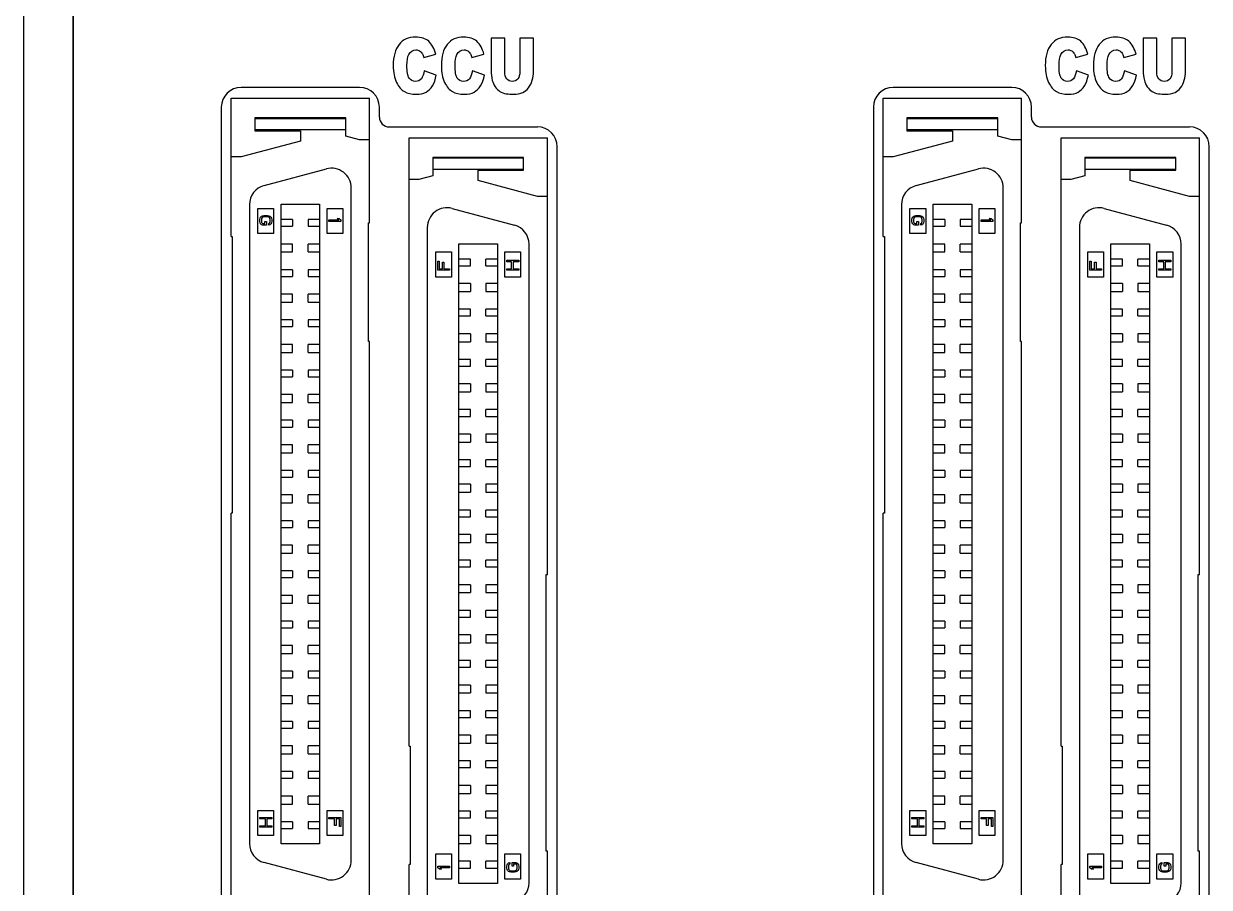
# Model space of a CAD drawing. Header units: inches. Extents: x 2 to 338, y 4 to 134.
# Drawn here: x 1.6 to 61.6, y 27.2 to 71 of the extents above; entities that cross this region are included whole.
import ezdxf

# ---------------------------------------------------------------- set-up
doc = ezdxf.new("R2010")
doc.units = ezdxf.units.IN
doc.header["$LTSCALE"] = 1.21
doc.header["$MEASUREMENT"] = 0
for name, color, linetype in [('BSEJ72A_4_00DXF_CONTINUOUS_LINE', 7, 'CONTINUOUS'), ('BSMJ712_4_00DXF_CONTINUOUS_LINE', 7, 'CONTINUOUS'), ('TE_1734101_5DXF_CONTINUOUS_LINE', 7, 'CONTINUOUS')]:
    doc.layers.add(name, color=color, linetype=linetype)

msp = doc.modelspace()

# ---------------------------------------------------------------- linework, layer by layer
at = {"layer": 'BSEJ72A_4_00DXF_CONTINUOUS_LINE', "color": 4, "linetype": 'Continuous'}
for p, q in [((25.206, 70.233), (25.206, 68.563)), ((25.897, 70.233), (25.206, 70.233)), ((25.897, 68.523), (25.897, 70.233)), ((26.662, 70.233), (26.662, 68.523)), ((27.353, 70.233), (26.662, 70.233)), ((27.353, 68.563), (27.353, 70.233)), ((58.206, 70.233), (58.206, 68.563)), ((58.897, 70.233), (58.206, 70.233)), ((58.897, 68.523), (58.897, 70.233)), ((59.662, 70.233), (59.662, 68.523)), ((60.353, 70.233), (59.662, 70.233)), ((60.353, 68.563), (60.353, 70.233)), ((21.802, 69.239), (22.413, 69.409)), ((24.236, 69.239), (24.847, 69.409)), ((54.802, 69.239), (55.413, 69.409)), ((57.236, 69.239), (57.847, 69.409)), ((22.434, 68.349), (21.828, 68.579)), ((24.868, 68.349), (24.262, 68.579)), ((55.434, 68.349), (54.828, 68.579)), ((57.868, 68.349), (57.262, 68.579))]:
    msp.add_line(p, q, dxfattribs=at)
at = {"layer": 'BSEJ72A_4_00DXF_CONTINUOUS_LINE', "color": 7, "linetype": 'Continuous'}
for p, q in [((18.554, 67.733), (12.554, 67.733)), ((51.554, 67.733), (45.554, 67.733)), ((11.554, 66.733), (11.554, 24.633)), ((19.554, 66.233), (19.554, 66.733)), ((44.554, 66.733), (44.554, 24.633)), ((52.554, 66.233), (52.554, 66.733)), ((20.054, 65.733), (27.554, 65.733)), ((53.054, 65.733), (60.554, 65.733)), ((28.554, 22.633), (28.554, 64.733)), ((61.554, 22.633), (61.554, 64.733))]:
    msp.add_line(p, q, dxfattribs=at)
for centre, radius, start, end in [((12.554, 66.733), 1, 90, 180), ((18.554, 66.733), 1, 0, 90), ((45.554, 66.733), 1, 90, 180), ((51.554, 66.733), 1, 0, 90), ((20.054, 66.233), 0.5, 180, 270), ((53.054, 66.233), 0.5, 180, 270), ((27.554, 64.733), 1, 0, 90), ((60.554, 64.733), 1, 0, 90)]:
    msp.add_arc(centre, radius, start, end, dxfattribs=at)
at = {"layer": 'BSEJ72A_4_00DXF_CONTINUOUS_LINE', "color": 4, "linetype": 'Continuous'}
for points in [[(21.388, 70.28), (21.027, 70.28), (20.748, 70.154), (20.55, 69.906)], [(22.052, 70.066), (21.89, 70.208), (21.669, 70.28), (21.388, 70.28)], [(23.822, 70.28), (23.461, 70.28), (23.182, 70.154), (22.984, 69.906)], [(24.486, 70.066), (24.324, 70.208), (24.103, 70.28), (23.822, 70.28)], [(54.388, 70.28), (54.027, 70.28), (53.748, 70.154), (53.55, 69.906)], [(55.052, 70.066), (54.89, 70.208), (54.669, 70.28), (54.388, 70.28)], [(56.822, 70.28), (56.461, 70.28), (56.182, 70.154), (55.984, 69.906)], [(57.486, 70.066), (57.324, 70.208), (57.103, 70.28), (56.822, 70.28)], [(20.55, 69.906), (20.353, 69.658), (20.255, 69.302), (20.255, 68.838)], [(21.043, 69.397), (21.126, 69.553), (21.247, 69.633), (21.405, 69.633)], [(21.405, 69.633), (21.473, 69.633), (21.536, 69.614), (21.592, 69.578)], [(22.413, 69.409), (22.334, 69.703), (22.214, 69.923), (22.052, 70.066)], [(22.984, 69.906), (22.787, 69.658), (22.69, 69.302), (22.69, 68.838)], [(23.477, 69.397), (23.56, 69.553), (23.681, 69.633), (23.839, 69.633)], [(23.839, 69.633), (23.907, 69.633), (23.97, 69.614), (24.026, 69.578)], [(24.847, 69.409), (24.768, 69.703), (24.648, 69.923), (24.486, 70.066)], [(53.55, 69.906), (53.353, 69.658), (53.255, 69.302), (53.255, 68.838)], [(54.043, 69.397), (54.126, 69.553), (54.247, 69.633), (54.405, 69.633)], [(54.405, 69.633), (54.473, 69.633), (54.536, 69.614), (54.592, 69.578)], [(55.413, 69.409), (55.334, 69.703), (55.214, 69.923), (55.052, 70.066)], [(55.984, 69.906), (55.787, 69.658), (55.69, 69.302), (55.69, 68.838)], [(56.477, 69.397), (56.56, 69.553), (56.681, 69.633), (56.839, 69.633)], [(56.839, 69.633), (56.907, 69.633), (56.97, 69.614), (57.026, 69.578)], [(57.847, 69.409), (57.768, 69.703), (57.648, 69.923), (57.486, 70.066)], [(20.949, 68.844), (20.949, 69.094), (20.98, 69.278), (21.043, 69.397)], [(21.592, 69.578), (21.647, 69.543), (21.695, 69.491), (21.734, 69.426)], [(21.734, 69.426), (21.757, 69.386), (21.78, 69.323), (21.802, 69.239)], [(23.383, 68.844), (23.383, 69.094), (23.414, 69.278), (23.477, 69.397)], [(24.026, 69.578), (24.082, 69.543), (24.129, 69.491), (24.168, 69.426)], [(24.168, 69.426), (24.192, 69.386), (24.214, 69.323), (24.236, 69.239)], [(53.949, 68.844), (53.949, 69.094), (53.98, 69.278), (54.043, 69.397)], [(54.592, 69.578), (54.647, 69.543), (54.695, 69.491), (54.734, 69.426)], [(54.734, 69.426), (54.757, 69.386), (54.78, 69.323), (54.802, 69.239)], [(56.383, 68.844), (56.383, 69.094), (56.414, 69.278), (56.477, 69.397)], [(57.026, 69.578), (57.082, 69.543), (57.129, 69.491), (57.168, 69.426)], [(57.168, 69.426), (57.192, 69.386), (57.214, 69.323), (57.236, 69.239)], [(20.255, 68.838), (20.255, 68.491), (20.311, 68.206), (20.423, 67.982)], [(21.062, 68.206), (20.986, 68.321), (20.949, 68.535), (20.949, 68.844)], [(21.828, 68.579), (21.797, 68.401), (21.747, 68.265), (21.68, 68.173)], [(22.69, 68.838), (22.69, 68.491), (22.745, 68.206), (22.857, 67.982)], [(23.496, 68.206), (23.42, 68.321), (23.383, 68.535), (23.383, 68.844)], [(24.262, 68.579), (24.231, 68.401), (24.181, 68.265), (24.114, 68.173)], [(25.206, 68.563), (25.206, 68.426), (25.228, 68.269), (25.27, 68.089)], [(25.998, 68.166), (25.93, 68.252), (25.897, 68.37), (25.897, 68.523)], [(26.662, 68.523), (26.662, 68.368), (26.627, 68.248), (26.56, 68.164)], [(27.29, 68.095), (27.332, 68.242), (27.353, 68.397), (27.353, 68.563)], [(53.255, 68.838), (53.255, 68.491), (53.311, 68.206), (53.423, 67.982)], [(54.062, 68.206), (53.986, 68.321), (53.949, 68.535), (53.949, 68.844)], [(54.828, 68.579), (54.797, 68.401), (54.747, 68.265), (54.68, 68.173)], [(55.69, 68.838), (55.69, 68.491), (55.745, 68.206), (55.857, 67.982)], [(56.496, 68.206), (56.42, 68.321), (56.383, 68.535), (56.383, 68.844)], [(57.262, 68.579), (57.231, 68.401), (57.181, 68.265), (57.114, 68.173)], [(58.206, 68.563), (58.206, 68.426), (58.228, 68.269), (58.27, 68.089)], [(58.998, 68.166), (58.93, 68.252), (58.897, 68.37), (58.897, 68.523)], [(59.662, 68.523), (59.662, 68.368), (59.627, 68.248), (59.56, 68.164)], [(60.29, 68.095), (60.332, 68.242), (60.353, 68.397), (60.353, 68.563)], [(20.423, 67.982), (20.535, 67.761), (20.668, 67.604), (20.823, 67.517)], [(21.38, 68.034), (21.243, 68.034), (21.137, 68.091), (21.062, 68.206)], [(21.68, 68.173), (21.612, 68.08), (21.511, 68.034), (21.38, 68.034)], [(21.915, 67.494), (22.045, 67.566), (22.153, 67.673), (22.242, 67.817)], [(22.242, 67.817), (22.329, 67.958), (22.393, 68.135), (22.434, 68.349)], [(22.857, 67.982), (22.969, 67.761), (23.102, 67.604), (23.257, 67.517)], [(23.814, 68.034), (23.677, 68.034), (23.571, 68.091), (23.496, 68.206)], [(24.114, 68.173), (24.046, 68.08), (23.946, 68.034), (23.814, 68.034)], [(24.349, 67.494), (24.479, 67.566), (24.587, 67.673), (24.676, 67.817)], [(24.676, 67.817), (24.763, 67.958), (24.827, 68.135), (24.868, 68.349)], [(25.27, 68.089), (25.296, 67.979), (25.345, 67.872), (25.417, 67.767)], [(26.28, 68.038), (26.16, 68.038), (26.065, 68.08), (25.998, 68.166)], [(26.56, 68.164), (26.493, 68.08), (26.399, 68.038), (26.28, 68.038)], [(27.096, 67.709), (27.185, 67.82), (27.249, 67.948), (27.29, 68.095)], [(53.423, 67.982), (53.535, 67.761), (53.668, 67.604), (53.823, 67.517)], [(54.38, 68.034), (54.243, 68.034), (54.137, 68.091), (54.062, 68.206)], [(54.68, 68.173), (54.612, 68.08), (54.511, 68.034), (54.38, 68.034)], [(54.915, 67.494), (55.045, 67.566), (55.153, 67.673), (55.242, 67.817)], [(55.242, 67.817), (55.329, 67.958), (55.393, 68.135), (55.434, 68.349)], [(55.857, 67.982), (55.969, 67.761), (56.102, 67.604), (56.257, 67.517)], [(56.814, 68.034), (56.677, 68.034), (56.571, 68.091), (56.496, 68.206)], [(57.114, 68.173), (57.046, 68.08), (56.946, 68.034), (56.814, 68.034)], [(57.349, 67.494), (57.479, 67.566), (57.587, 67.673), (57.676, 67.817)], [(57.676, 67.817), (57.763, 67.958), (57.827, 68.135), (57.868, 68.349)], [(58.27, 68.089), (58.296, 67.979), (58.345, 67.872), (58.417, 67.767)], [(59.28, 68.038), (59.16, 68.038), (59.065, 68.08), (58.998, 68.166)], [(59.56, 68.164), (59.493, 68.08), (59.399, 68.038), (59.28, 68.038)], [(60.096, 67.709), (60.185, 67.82), (60.249, 67.948), (60.29, 68.095)], [(20.823, 67.517), (20.977, 67.431), (21.175, 67.385), (21.42, 67.385)], [(21.42, 67.385), (21.62, 67.385), (21.785, 67.421), (21.915, 67.494)], [(23.257, 67.517), (23.411, 67.431), (23.609, 67.385), (23.854, 67.385)], [(23.854, 67.385), (24.054, 67.385), (24.219, 67.421), (24.349, 67.494)], [(25.417, 67.767), (25.489, 67.664), (25.568, 67.583), (25.655, 67.526)], [(25.655, 67.526), (25.741, 67.469), (25.849, 67.433), (25.978, 67.413)], [(25.978, 67.413), (26.106, 67.394), (26.225, 67.385), (26.335, 67.385)], [(26.335, 67.385), (26.523, 67.385), (26.685, 67.417), (26.819, 67.478)], [(26.819, 67.478), (26.916, 67.522), (27.008, 67.599), (27.096, 67.709)], [(53.823, 67.517), (53.977, 67.431), (54.175, 67.385), (54.42, 67.385)], [(54.42, 67.385), (54.62, 67.385), (54.785, 67.421), (54.915, 67.494)], [(56.257, 67.517), (56.411, 67.431), (56.609, 67.385), (56.854, 67.385)], [(56.854, 67.385), (57.054, 67.385), (57.219, 67.421), (57.349, 67.494)], [(58.417, 67.767), (58.489, 67.664), (58.568, 67.583), (58.655, 67.526)], [(58.655, 67.526), (58.741, 67.469), (58.849, 67.433), (58.978, 67.413)], [(58.978, 67.413), (59.106, 67.394), (59.225, 67.385), (59.335, 67.385)], [(59.335, 67.385), (59.523, 67.385), (59.685, 67.417), (59.819, 67.478)], [(59.819, 67.478), (59.916, 67.522), (60.008, 67.599), (60.096, 67.709)]]:
    msp.add_open_spline(points, degree=3, dxfattribs=at)
at = {"layer": 'BSMJ712_4_00DXF_CONTINUOUS_LINE', "color": 7, "linetype": 'Continuous'}
for p, q in [((1.554, 3.633), (1.554, 133.633)), ((4.054, 133.633), (4.054, 3.633)), ((4.054, 3.633), (4.054, 133.633))]:
    msp.add_line(p, q, dxfattribs=at)
at = {"layer": 'TE_1734101_5DXF_CONTINUOUS_LINE', "color": 7, "linetype": 'Continuous'}
for p, q in [((12.054, 60.183), (12.054, 67.183)), ((12.054, 67.183), (19.054, 67.183)), ((19.054, 60.873), (19.054, 67.183)), ((45.054, 60.183), (45.054, 67.183)), ((45.054, 67.183), (52.054, 67.183)), ((52.054, 60.873), (52.054, 67.183)), ((13.254, 66.188), (13.254, 65.538)), ((17.854, 66.188), (13.254, 66.188)), ((17.854, 66.148), (13.254, 66.148)), ((17.854, 65.263), (17.854, 66.188)), ((46.254, 66.188), (46.254, 65.538)), ((50.854, 66.188), (46.254, 66.188)), ((50.854, 66.148), (46.254, 66.148)), ((50.854, 65.263), (50.854, 66.188)), ((17.854, 65.577), (13.254, 65.577)), ((13.254, 65.538), (15.554, 65.538)), ((15.554, 65.538), (15.554, 65.016)), ((50.854, 65.577), (46.254, 65.577)), ((46.254, 65.538), (48.554, 65.538)), ((48.554, 65.538), (48.554, 65.016)), ((15.554, 65.016), (12.554, 64.212)), ((18.554, 65.075), (17.854, 65.263)), ((19.054, 65.075), (18.554, 65.075)), ((21.054, 34.393), (21.054, 65.183)), ((21.054, 65.183), (28.054, 65.183)), ((28.054, 43.083), (28.054, 65.183)), ((48.554, 65.016), (45.554, 64.212)), ((51.554, 65.075), (50.854, 65.263)), ((52.054, 65.075), (51.554, 65.075)), ((54.054, 34.393), (54.054, 65.183)), ((54.054, 65.183), (61.054, 65.183)), ((61.054, 43.083), (61.054, 65.183)), ((12.554, 64.212), (12.054, 64.212)), ((45.554, 64.212), (45.054, 64.212)), ((13.72, 62.764), (16.87, 63.608)), ((22.254, 64.188), (22.254, 63.263)), ((26.854, 64.188), (22.254, 64.188)), ((26.854, 64.148), (22.254, 64.148)), ((26.854, 63.538), (26.854, 64.188)), ((46.72, 62.764), (49.87, 63.608)), ((55.254, 64.188), (55.254, 63.263)), ((59.854, 64.188), (55.254, 64.188)), ((59.854, 64.148), (55.254, 64.148)), ((59.854, 63.538), (59.854, 64.188)), ((21.554, 63.075), (21.054, 63.075)), ((22.254, 63.263), (21.554, 63.075)), ((26.854, 63.577), (22.254, 63.577)), ((24.554, 63.016), (24.554, 63.538)), ((24.554, 63.538), (26.854, 63.538)), ((27.554, 62.212), (24.554, 63.016)), ((54.554, 63.075), (54.054, 63.075)), ((55.254, 63.263), (54.554, 63.075)), ((59.854, 63.577), (55.254, 63.577)), ((57.554, 63.016), (57.554, 63.538)), ((57.554, 63.538), (59.854, 63.538)), ((60.554, 62.212), (57.554, 63.016)), ((18.129, 28.623), (18.129, 62.643)), ((51.129, 28.623), (51.129, 62.643)), ((14.579, 29.443), (14.579, 61.823)), ((14.579, 61.823), (16.529, 61.823)), ((16.529, 61.823), (16.529, 29.443)), ((28.054, 62.212), (27.554, 62.212)), ((47.579, 29.443), (47.579, 61.823)), ((47.579, 61.823), (49.529, 61.823)), ((49.529, 61.823), (49.529, 29.443)), ((61.054, 62.212), (60.554, 62.212)), ((12.979, 61.798), (12.979, 29.467)), ((13.404, 60.333), (13.404, 61.603)), ((13.404, 61.603), (14.204, 61.603)), ((13.543, 61.165), (13.594, 61.215)), ((13.594, 61.215), (13.645, 61.24)), ((13.645, 61.24), (13.708, 61.253)), ((13.708, 61.253), (13.9, 61.253)), ((13.9, 61.253), (13.964, 61.24)), ((13.964, 61.24), (14.015, 61.215)), ((14.015, 61.215), (14.066, 61.165)), ((14.204, 61.603), (14.204, 60.333)), ((16.904, 60.333), (16.904, 61.603)), ((16.904, 61.603), (17.704, 61.603)), ((17.704, 61.603), (17.704, 60.333)), ((23.238, 61.608), (26.388, 60.764)), ((45.979, 61.798), (45.979, 29.467)), ((46.404, 60.333), (46.404, 61.603)), ((46.404, 61.603), (47.204, 61.603)), ((46.543, 61.165), (46.594, 61.215)), ((46.594, 61.215), (46.645, 61.24)), ((46.645, 61.24), (46.708, 61.253)), ((46.708, 61.253), (46.9, 61.253)), ((46.9, 61.253), (46.964, 61.24)), ((46.964, 61.24), (47.015, 61.215)), ((47.015, 61.215), (47.066, 61.165)), ((47.204, 61.603), (47.204, 60.333)), ((49.904, 60.333), (49.904, 61.603)), ((49.904, 61.603), (50.704, 61.603)), ((50.704, 61.603), (50.704, 60.333)), ((56.238, 61.608), (59.388, 60.764)), ((13.504, 61.053), (13.517, 61.115)), ((13.504, 60.94), (13.504, 61.053)), ((13.517, 60.878), (13.504, 60.94)), ((13.517, 61.115), (13.543, 61.165)), ((13.543, 60.828), (13.517, 60.878)), ((13.594, 60.778), (13.543, 60.828)), ((13.594, 61.103), (13.581, 61.053)), ((13.581, 61.053), (13.581, 60.94)), ((13.581, 60.94), (13.594, 60.89)), ((13.619, 61.14), (13.594, 61.103)), ((13.594, 60.89), (13.619, 60.853)), ((13.645, 60.765), (13.594, 60.778)), ((13.657, 61.165), (13.619, 61.14)), ((13.619, 60.853), (13.657, 60.84)), ((13.836, 60.765), (13.645, 60.765)), ((13.708, 61.178), (13.657, 61.165)), ((13.657, 60.84), (13.76, 60.84)), ((13.9, 61.178), (13.708, 61.178)), ((13.76, 60.84), (13.76, 60.953)), ((13.76, 60.953), (13.836, 60.953)), ((13.836, 60.953), (13.836, 60.765)), ((13.951, 61.165), (13.9, 61.178)), ((13.989, 61.14), (13.951, 61.165)), ((13.951, 60.84), (13.989, 60.853)), ((13.951, 60.765), (13.951, 60.84)), ((14.015, 60.778), (13.951, 60.765)), ((14.015, 61.103), (13.989, 61.14)), ((13.989, 60.853), (14.015, 60.89)), ((14.028, 61.053), (14.015, 61.103)), ((14.015, 60.89), (14.028, 60.94)), ((14.066, 60.828), (14.015, 60.778)), ((14.028, 60.94), (14.028, 61.053)), ((14.066, 61.165), (14.091, 61.115)), ((14.091, 60.878), (14.066, 60.828)), ((14.091, 61.115), (14.104, 61.053)), ((14.104, 60.94), (14.091, 60.878)), ((14.104, 61.053), (14.104, 60.94)), ((15.164, 61.043), (14.579, 61.043)), ((14.579, 60.703), (15.164, 60.703)), ((15.164, 61.043), (15.164, 60.703)), ((15.944, 61.043), (15.944, 60.703)), ((16.529, 61.043), (15.944, 61.043)), ((15.944, 60.703), (16.529, 60.703)), ((17.004, 60.953), (17.004, 61.028)), ((17.004, 61.028), (17.502, 61.028)), ((17.604, 60.953), (17.004, 60.953)), ((17.502, 61.028), (17.413, 61.103)), ((17.413, 61.103), (17.515, 61.103)), ((17.515, 61.103), (17.604, 61.028)), ((17.604, 61.028), (17.604, 60.953)), ((18.999, 54.873), (18.999, 60.873)), ((18.999, 60.873), (19.054, 60.873)), ((21.979, 60.643), (21.979, 26.623)), ((46.504, 61.053), (46.517, 61.115)), ((46.504, 60.94), (46.504, 61.053)), ((46.517, 60.878), (46.504, 60.94)), ((46.517, 61.115), (46.543, 61.165)), ((46.543, 60.828), (46.517, 60.878)), ((46.594, 60.778), (46.543, 60.828)), ((46.594, 61.103), (46.581, 61.053)), ((46.581, 61.053), (46.581, 60.94)), ((46.581, 60.94), (46.594, 60.89)), ((46.619, 61.14), (46.594, 61.103)), ((46.594, 60.89), (46.619, 60.853)), ((46.645, 60.765), (46.594, 60.778)), ((46.657, 61.165), (46.619, 61.14)), ((46.619, 60.853), (46.657, 60.84)), ((46.836, 60.765), (46.645, 60.765)), ((46.708, 61.178), (46.657, 61.165)), ((46.657, 60.84), (46.76, 60.84)), ((46.9, 61.178), (46.708, 61.178)), ((46.76, 60.84), (46.76, 60.953)), ((46.76, 60.953), (46.836, 60.953)), ((46.836, 60.953), (46.836, 60.765)), ((46.951, 61.165), (46.9, 61.178)), ((46.989, 61.14), (46.951, 61.165)), ((46.951, 60.84), (46.989, 60.853)), ((46.951, 60.765), (46.951, 60.84)), ((47.015, 60.778), (46.951, 60.765)), ((47.015, 61.103), (46.989, 61.14)), ((46.989, 60.853), (47.015, 60.89)), ((47.028, 61.053), (47.015, 61.103)), ((47.015, 60.89), (47.028, 60.94)), ((47.066, 60.828), (47.015, 60.778)), ((47.028, 60.94), (47.028, 61.053)), ((47.066, 61.165), (47.091, 61.115)), ((47.091, 60.878), (47.066, 60.828)), ((47.091, 61.115), (47.104, 61.053)), ((47.104, 60.94), (47.091, 60.878)), ((47.104, 61.053), (47.104, 60.94)), ((48.164, 61.043), (47.579, 61.043)), ((47.579, 60.703), (48.164, 60.703)), ((48.164, 61.043), (48.164, 60.703)), ((48.944, 61.043), (48.944, 60.703)), ((49.529, 61.043), (48.944, 61.043)), ((48.944, 60.703), (49.529, 60.703)), ((50.004, 60.953), (50.004, 61.028)), ((50.004, 61.028), (50.502, 61.028)), ((50.604, 60.953), (50.004, 60.953)), ((50.502, 61.028), (50.413, 61.103)), ((50.413, 61.103), (50.515, 61.103)), ((50.515, 61.103), (50.604, 61.028)), ((50.604, 61.028), (50.604, 60.953)), ((51.999, 54.873), (51.999, 60.873)), ((51.999, 60.873), (52.054, 60.873)), ((54.979, 60.643), (54.979, 26.623)), ((12.054, 60.183), (12.109, 60.183)), ((12.109, 60.183), (12.109, 46.183)), ((14.204, 60.333), (13.404, 60.333)), ((17.704, 60.333), (16.904, 60.333)), ((45.054, 60.183), (45.109, 60.183)), ((45.109, 60.183), (45.109, 46.183)), ((47.204, 60.333), (46.404, 60.333)), ((50.704, 60.333), (49.904, 60.333)), ((15.164, 59.803), (14.579, 59.803)), ((14.579, 59.403), (15.164, 59.403)), ((15.164, 59.403), (15.164, 59.803)), ((15.944, 59.403), (15.944, 59.803)), ((16.529, 59.803), (15.944, 59.803)), ((15.944, 59.403), (16.529, 59.403)), ((22.404, 58.133), (22.404, 59.403)), ((22.404, 59.403), (23.204, 59.403)), ((23.204, 59.403), (23.204, 58.133)), ((23.579, 27.443), (23.579, 59.823)), ((23.579, 59.823), (25.529, 59.823)), ((25.529, 59.823), (25.529, 27.443)), ((25.904, 58.133), (25.904, 59.403)), ((25.904, 59.403), (26.704, 59.403)), ((26.704, 59.403), (26.704, 58.133)), ((27.129, 27.467), (27.129, 59.798)), ((48.164, 59.803), (47.579, 59.803)), ((47.579, 59.403), (48.164, 59.403)), ((48.164, 59.403), (48.164, 59.803)), ((48.944, 59.403), (48.944, 59.803)), ((49.529, 59.803), (48.944, 59.803)), ((48.944, 59.403), (49.529, 59.403)), ((55.404, 58.133), (55.404, 59.403)), ((55.404, 59.403), (56.204, 59.403)), ((56.204, 59.403), (56.204, 58.133)), ((56.579, 27.443), (56.579, 59.823)), ((56.579, 59.823), (58.529, 59.823)), ((58.529, 59.823), (58.529, 27.443)), ((58.904, 58.133), (58.904, 59.403)), ((58.904, 59.403), (59.704, 59.403)), ((59.704, 59.403), (59.704, 58.133)), ((60.129, 27.467), (60.129, 59.798)), ((22.504, 58.483), (22.504, 58.933)), ((22.504, 58.933), (22.581, 58.933)), ((22.581, 58.933), (22.581, 58.558)), ((22.747, 58.558), (22.747, 58.883)), ((22.747, 58.883), (22.823, 58.883)), ((22.823, 58.883), (22.823, 58.558)), ((24.164, 59.043), (23.579, 59.043)), ((24.164, 58.703), (24.164, 59.043)), ((24.944, 58.703), (24.944, 59.043)), ((25.529, 59.043), (24.944, 59.043)), ((26.004, 58.908), (26.004, 58.983)), ((26.004, 58.983), (26.604, 58.983)), ((26.247, 58.908), (26.004, 58.908)), ((26.247, 58.558), (26.247, 58.908)), ((26.323, 58.908), (26.323, 58.558)), ((26.604, 58.908), (26.323, 58.908)), ((26.604, 58.983), (26.604, 58.908)), ((55.504, 58.483), (55.504, 58.933)), ((55.504, 58.933), (55.581, 58.933)), ((55.581, 58.933), (55.581, 58.558)), ((55.747, 58.558), (55.747, 58.883)), ((55.747, 58.883), (55.823, 58.883)), ((55.823, 58.883), (55.823, 58.558)), ((57.164, 59.043), (56.579, 59.043)), ((57.164, 58.703), (57.164, 59.043)), ((57.944, 58.703), (57.944, 59.043)), ((58.529, 59.043), (57.944, 59.043)), ((59.004, 58.908), (59.004, 58.983)), ((59.004, 58.983), (59.604, 58.983)), ((59.247, 58.908), (59.004, 58.908)), ((59.247, 58.558), (59.247, 58.908)), ((59.323, 58.908), (59.323, 58.558)), ((59.604, 58.908), (59.323, 58.908)), ((59.604, 58.983), (59.604, 58.908)), ((15.164, 58.503), (14.579, 58.503)), ((15.164, 58.503), (15.164, 58.163)), ((15.944, 58.503), (15.944, 58.163)), ((16.529, 58.503), (15.944, 58.503)), ((23.104, 58.483), (22.504, 58.483)), ((22.581, 58.558), (22.747, 58.558)), ((22.823, 58.558), (23.104, 58.558)), ((23.104, 58.558), (23.104, 58.483)), ((23.579, 58.703), (24.164, 58.703)), ((24.944, 58.703), (25.529, 58.703)), ((26.004, 58.483), (26.004, 58.558)), ((26.004, 58.558), (26.247, 58.558)), ((26.604, 58.483), (26.004, 58.483)), ((26.323, 58.558), (26.604, 58.558)), ((26.604, 58.558), (26.604, 58.483)), ((48.164, 58.503), (47.579, 58.503)), ((48.164, 58.503), (48.164, 58.163)), ((48.944, 58.503), (48.944, 58.163)), ((49.529, 58.503), (48.944, 58.503)), ((56.104, 58.483), (55.504, 58.483)), ((55.581, 58.558), (55.747, 58.558)), ((55.823, 58.558), (56.104, 58.558)), ((56.104, 58.558), (56.104, 58.483)), ((56.579, 58.703), (57.164, 58.703)), ((57.944, 58.703), (58.529, 58.703)), ((59.004, 58.483), (59.004, 58.558)), ((59.004, 58.558), (59.247, 58.558)), ((59.604, 58.483), (59.004, 58.483)), ((59.323, 58.558), (59.604, 58.558)), ((59.604, 58.558), (59.604, 58.483)), ((14.579, 58.163), (15.164, 58.163)), ((15.944, 58.163), (16.529, 58.163)), ((23.204, 58.133), (22.404, 58.133)), ((24.164, 57.803), (23.579, 57.803)), ((24.164, 57.803), (24.164, 57.403)), ((24.944, 57.803), (24.944, 57.403)), ((25.529, 57.803), (24.944, 57.803)), ((26.704, 58.133), (25.904, 58.133)), ((47.579, 58.163), (48.164, 58.163)), ((48.944, 58.163), (49.529, 58.163)), ((56.204, 58.133), (55.404, 58.133)), ((57.164, 57.803), (56.579, 57.803)), ((57.164, 57.803), (57.164, 57.403)), ((57.944, 57.803), (57.944, 57.403)), ((58.529, 57.803), (57.944, 57.803)), ((59.704, 58.133), (58.904, 58.133)), ((15.164, 57.263), (14.579, 57.263)), ((15.164, 56.863), (15.164, 57.263)), ((15.944, 56.863), (15.944, 57.263)), ((16.529, 57.263), (15.944, 57.263)), ((23.579, 57.403), (24.164, 57.403)), ((24.944, 57.403), (25.529, 57.403)), ((48.164, 57.263), (47.579, 57.263)), ((48.164, 56.863), (48.164, 57.263)), ((48.944, 56.863), (48.944, 57.263)), ((49.529, 57.263), (48.944, 57.263)), ((56.579, 57.403), (57.164, 57.403)), ((57.944, 57.403), (58.529, 57.403)), ((14.579, 56.863), (15.164, 56.863)), ((15.944, 56.863), (16.529, 56.863)), ((24.164, 56.503), (23.579, 56.503)), ((24.164, 56.163), (24.164, 56.503)), ((24.944, 56.163), (24.944, 56.503)), ((25.529, 56.503), (24.944, 56.503)), ((47.579, 56.863), (48.164, 56.863)), ((48.944, 56.863), (49.529, 56.863)), ((57.164, 56.503), (56.579, 56.503)), ((57.164, 56.163), (57.164, 56.503)), ((57.944, 56.163), (57.944, 56.503)), ((58.529, 56.503), (57.944, 56.503)), ((15.164, 55.963), (14.579, 55.963)), ((15.164, 55.963), (15.164, 55.623)), ((15.944, 55.963), (15.944, 55.623)), ((16.529, 55.963), (15.944, 55.963)), ((23.579, 56.163), (24.164, 56.163)), ((24.944, 56.163), (25.529, 56.163)), ((48.164, 55.963), (47.579, 55.963)), ((48.164, 55.963), (48.164, 55.623)), ((48.944, 55.963), (48.944, 55.623)), ((49.529, 55.963), (48.944, 55.963)), ((56.579, 56.163), (57.164, 56.163)), ((57.944, 56.163), (58.529, 56.163)), ((14.579, 55.623), (15.164, 55.623)), ((15.944, 55.623), (16.529, 55.623)), ((24.164, 55.263), (23.579, 55.263)), ((24.164, 55.263), (24.164, 54.863)), ((24.944, 55.263), (24.944, 54.863)), ((25.529, 55.263), (24.944, 55.263)), ((47.579, 55.623), (48.164, 55.623)), ((48.944, 55.623), (49.529, 55.623)), ((57.164, 55.263), (56.579, 55.263)), ((57.164, 55.263), (57.164, 54.863)), ((57.944, 55.263), (57.944, 54.863)), ((58.529, 55.263), (57.944, 55.263)), ((15.164, 54.723), (14.579, 54.723)), ((15.164, 54.323), (15.164, 54.723)), ((15.944, 54.323), (15.944, 54.723)), ((16.529, 54.723), (15.944, 54.723)), ((19.054, 54.873), (18.999, 54.873)), ((19.054, 24.083), (19.054, 54.873)), ((23.579, 54.863), (24.164, 54.863)), ((24.944, 54.863), (25.529, 54.863)), ((48.164, 54.723), (47.579, 54.723)), ((48.164, 54.323), (48.164, 54.723)), ((48.944, 54.323), (48.944, 54.723)), ((49.529, 54.723), (48.944, 54.723)), ((52.054, 54.873), (51.999, 54.873)), ((52.054, 24.083), (52.054, 54.873)), ((56.579, 54.863), (57.164, 54.863)), ((57.944, 54.863), (58.529, 54.863)), ((14.579, 54.323), (15.164, 54.323)), ((15.944, 54.323), (16.529, 54.323)), ((47.579, 54.323), (48.164, 54.323)), ((48.944, 54.323), (49.529, 54.323)), ((15.164, 53.423), (14.579, 53.423)), ((15.164, 53.423), (15.164, 53.083)), ((15.944, 53.423), (15.944, 53.083)), ((16.529, 53.423), (15.944, 53.423)), ((24.164, 53.963), (23.579, 53.963)), ((23.579, 53.623), (24.164, 53.623)), ((24.164, 53.623), (24.164, 53.963)), ((24.944, 53.623), (24.944, 53.963)), ((25.529, 53.963), (24.944, 53.963)), ((24.944, 53.623), (25.529, 53.623)), ((48.164, 53.423), (47.579, 53.423)), ((48.164, 53.423), (48.164, 53.083)), ((48.944, 53.423), (48.944, 53.083)), ((49.529, 53.423), (48.944, 53.423)), ((57.164, 53.963), (56.579, 53.963)), ((56.579, 53.623), (57.164, 53.623)), ((57.164, 53.623), (57.164, 53.963)), ((57.944, 53.623), (57.944, 53.963)), ((58.529, 53.963), (57.944, 53.963)), ((57.944, 53.623), (58.529, 53.623)), ((14.579, 53.083), (15.164, 53.083)), ((15.944, 53.083), (16.529, 53.083)), ((47.579, 53.083), (48.164, 53.083)), ((48.944, 53.083), (49.529, 53.083)), ((24.164, 52.723), (23.579, 52.723)), ((23.579, 52.323), (24.164, 52.323)), ((24.164, 52.723), (24.164, 52.323)), ((24.944, 52.723), (24.944, 52.323)), ((25.529, 52.723), (24.944, 52.723)), ((24.944, 52.323), (25.529, 52.323)), ((57.164, 52.723), (56.579, 52.723)), ((56.579, 52.323), (57.164, 52.323)), ((57.164, 52.723), (57.164, 52.323)), ((57.944, 52.723), (57.944, 52.323)), ((58.529, 52.723), (57.944, 52.723)), ((57.944, 52.323), (58.529, 52.323)), ((15.164, 52.183), (14.579, 52.183)), ((14.579, 51.783), (15.164, 51.783)), ((15.164, 51.783), (15.164, 52.183)), ((15.944, 51.783), (15.944, 52.183)), ((16.529, 52.183), (15.944, 52.183)), ((15.944, 51.783), (16.529, 51.783)), ((48.164, 52.183), (47.579, 52.183)), ((47.579, 51.783), (48.164, 51.783)), ((48.164, 51.783), (48.164, 52.183)), ((48.944, 51.783), (48.944, 52.183)), ((49.529, 52.183), (48.944, 52.183)), ((48.944, 51.783), (49.529, 51.783)), ((24.164, 51.423), (23.579, 51.423)), ((23.579, 51.083), (24.164, 51.083)), ((24.164, 51.083), (24.164, 51.423)), ((24.944, 51.083), (24.944, 51.423)), ((25.529, 51.423), (24.944, 51.423)), ((24.944, 51.083), (25.529, 51.083)), ((57.164, 51.423), (56.579, 51.423)), ((56.579, 51.083), (57.164, 51.083)), ((57.164, 51.083), (57.164, 51.423)), ((57.944, 51.083), (57.944, 51.423)), ((58.529, 51.423), (57.944, 51.423)), ((57.944, 51.083), (58.529, 51.083)), ((15.164, 50.883), (14.579, 50.883)), ((14.579, 50.543), (15.164, 50.543)), ((15.164, 50.883), (15.164, 50.543)), ((15.944, 50.883), (15.944, 50.543)), ((16.529, 50.883), (15.944, 50.883)), ((15.944, 50.543), (16.529, 50.543)), ((48.164, 50.883), (47.579, 50.883)), ((47.579, 50.543), (48.164, 50.543)), ((48.164, 50.883), (48.164, 50.543)), ((48.944, 50.883), (48.944, 50.543)), ((49.529, 50.883), (48.944, 50.883)), ((48.944, 50.543), (49.529, 50.543)), ((24.164, 50.183), (23.579, 50.183)), ((24.164, 50.183), (24.164, 49.783)), ((24.944, 50.183), (24.944, 49.783)), ((25.529, 50.183), (24.944, 50.183)), ((57.164, 50.183), (56.579, 50.183)), ((57.164, 50.183), (57.164, 49.783)), ((57.944, 50.183), (57.944, 49.783)), ((58.529, 50.183), (57.944, 50.183)), ((15.164, 49.643), (14.579, 49.643)), ((14.579, 49.243), (15.164, 49.243)), ((15.164, 49.243), (15.164, 49.643)), ((15.944, 49.243), (15.944, 49.643)), ((16.529, 49.643), (15.944, 49.643)), ((15.944, 49.243), (16.529, 49.243)), ((23.579, 49.783), (24.164, 49.783)), ((24.944, 49.783), (25.529, 49.783)), ((48.164, 49.643), (47.579, 49.643)), ((47.579, 49.243), (48.164, 49.243)), ((48.164, 49.243), (48.164, 49.643)), ((48.944, 49.243), (48.944, 49.643)), ((49.529, 49.643), (48.944, 49.643)), ((48.944, 49.243), (49.529, 49.243)), ((56.579, 49.783), (57.164, 49.783)), ((57.944, 49.783), (58.529, 49.783)), ((24.164, 48.883), (23.579, 48.883)), ((24.164, 48.543), (24.164, 48.883)), ((24.944, 48.543), (24.944, 48.883)), ((25.529, 48.883), (24.944, 48.883)), ((57.164, 48.883), (56.579, 48.883)), ((57.164, 48.543), (57.164, 48.883)), ((57.944, 48.543), (57.944, 48.883)), ((58.529, 48.883), (57.944, 48.883)), ((15.164, 48.343), (14.579, 48.343)), ((14.579, 48.003), (15.164, 48.003)), ((15.164, 48.343), (15.164, 48.003)), ((15.944, 48.343), (15.944, 48.003)), ((16.529, 48.343), (15.944, 48.343)), ((15.944, 48.003), (16.529, 48.003)), ((23.579, 48.543), (24.164, 48.543)), ((24.944, 48.543), (25.529, 48.543)), ((48.164, 48.343), (47.579, 48.343)), ((47.579, 48.003), (48.164, 48.003)), ((48.164, 48.343), (48.164, 48.003)), ((48.944, 48.343), (48.944, 48.003)), ((49.529, 48.343), (48.944, 48.343)), ((48.944, 48.003), (49.529, 48.003)), ((56.579, 48.543), (57.164, 48.543)), ((57.944, 48.543), (58.529, 48.543)), ((24.164, 47.643), (23.579, 47.643)), ((24.164, 47.643), (24.164, 47.243)), ((24.944, 47.643), (24.944, 47.243)), ((25.529, 47.643), (24.944, 47.643)), ((57.164, 47.643), (56.579, 47.643)), ((57.164, 47.643), (57.164, 47.243)), ((57.944, 47.643), (57.944, 47.243)), ((58.529, 47.643), (57.944, 47.643)), ((15.164, 47.103), (14.579, 47.103)), ((15.164, 46.703), (15.164, 47.103)), ((15.944, 46.703), (15.944, 47.103)), ((16.529, 47.103), (15.944, 47.103)), ((23.579, 47.243), (24.164, 47.243)), ((24.944, 47.243), (25.529, 47.243)), ((48.164, 47.103), (47.579, 47.103)), ((48.164, 46.703), (48.164, 47.103)), ((48.944, 46.703), (48.944, 47.103)), ((49.529, 47.103), (48.944, 47.103)), ((56.579, 47.243), (57.164, 47.243)), ((57.944, 47.243), (58.529, 47.243)), ((14.579, 46.703), (15.164, 46.703)), ((15.944, 46.703), (16.529, 46.703)), ((24.164, 46.343), (23.579, 46.343)), ((24.164, 46.003), (24.164, 46.343)), ((24.944, 46.003), (24.944, 46.343)), ((25.529, 46.343), (24.944, 46.343)), ((47.579, 46.703), (48.164, 46.703)), ((48.944, 46.703), (49.529, 46.703)), ((57.164, 46.343), (56.579, 46.343)), ((57.164, 46.003), (57.164, 46.343)), ((57.944, 46.003), (57.944, 46.343)), ((58.529, 46.343), (57.944, 46.343)), ((12.054, 24.083), (12.054, 46.183)), ((12.109, 46.183), (12.054, 46.183)), ((15.164, 45.803), (14.579, 45.803)), ((15.164, 45.803), (15.164, 45.463)), ((15.944, 45.803), (15.944, 45.463)), ((16.529, 45.803), (15.944, 45.803)), ((23.579, 46.003), (24.164, 46.003)), ((24.944, 46.003), (25.529, 46.003)), ((45.054, 24.083), (45.054, 46.183)), ((45.109, 46.183), (45.054, 46.183)), ((48.164, 45.803), (47.579, 45.803)), ((48.164, 45.803), (48.164, 45.463)), ((48.944, 45.803), (48.944, 45.463)), ((49.529, 45.803), (48.944, 45.803)), ((56.579, 46.003), (57.164, 46.003)), ((57.944, 46.003), (58.529, 46.003)), ((14.579, 45.463), (15.164, 45.463)), ((15.944, 45.463), (16.529, 45.463)), ((24.164, 45.103), (23.579, 45.103)), ((24.164, 45.103), (24.164, 44.703)), ((24.944, 45.103), (24.944, 44.703)), ((25.529, 45.103), (24.944, 45.103)), ((47.579, 45.463), (48.164, 45.463)), ((48.944, 45.463), (49.529, 45.463)), ((57.164, 45.103), (56.579, 45.103)), ((57.164, 45.103), (57.164, 44.703)), ((57.944, 45.103), (57.944, 44.703)), ((58.529, 45.103), (57.944, 45.103)), ((15.164, 44.563), (14.579, 44.563)), ((15.164, 44.163), (15.164, 44.563)), ((15.944, 44.163), (15.944, 44.563)), ((16.529, 44.563), (15.944, 44.563)), ((23.579, 44.703), (24.164, 44.703)), ((24.944, 44.703), (25.529, 44.703)), ((48.164, 44.563), (47.579, 44.563)), ((48.164, 44.163), (48.164, 44.563)), ((48.944, 44.163), (48.944, 44.563)), ((49.529, 44.563), (48.944, 44.563)), ((56.579, 44.703), (57.164, 44.703)), ((57.944, 44.703), (58.529, 44.703)), ((14.579, 44.163), (15.164, 44.163)), ((15.944, 44.163), (16.529, 44.163)), ((24.164, 43.803), (23.579, 43.803)), ((24.164, 43.463), (24.164, 43.803)), ((24.944, 43.463), (24.944, 43.803)), ((25.529, 43.803), (24.944, 43.803)), ((47.579, 44.163), (48.164, 44.163)), ((48.944, 44.163), (49.529, 44.163)), ((57.164, 43.803), (56.579, 43.803)), ((57.164, 43.463), (57.164, 43.803)), ((57.944, 43.463), (57.944, 43.803)), ((58.529, 43.803), (57.944, 43.803)), ((15.164, 43.263), (14.579, 43.263)), ((15.164, 43.263), (15.164, 42.923)), ((15.944, 43.263), (15.944, 42.923)), ((16.529, 43.263), (15.944, 43.263)), ((23.579, 43.463), (24.164, 43.463)), ((24.944, 43.463), (25.529, 43.463)), ((48.164, 43.263), (47.579, 43.263)), ((48.164, 43.263), (48.164, 42.923)), ((48.944, 43.263), (48.944, 42.923)), ((49.529, 43.263), (48.944, 43.263)), ((56.579, 43.463), (57.164, 43.463)), ((57.944, 43.463), (58.529, 43.463)), ((14.579, 42.923), (15.164, 42.923)), ((15.944, 42.923), (16.529, 42.923)), ((27.999, 29.083), (27.999, 43.083)), ((27.999, 43.083), (28.054, 43.083)), ((47.579, 42.923), (48.164, 42.923)), ((48.944, 42.923), (49.529, 42.923)), ((60.999, 29.083), (60.999, 43.083)), ((60.999, 43.083), (61.054, 43.083)), ((15.164, 42.023), (14.579, 42.023)), ((15.164, 41.623), (15.164, 42.023)), ((15.944, 41.623), (15.944, 42.023)), ((16.529, 42.023), (15.944, 42.023)), ((24.164, 42.563), (23.579, 42.563)), ((23.579, 42.163), (24.164, 42.163)), ((24.164, 42.563), (24.164, 42.163)), ((24.944, 42.563), (24.944, 42.163)), ((25.529, 42.563), (24.944, 42.563)), ((24.944, 42.163), (25.529, 42.163)), ((48.164, 42.023), (47.579, 42.023)), ((48.164, 41.623), (48.164, 42.023)), ((48.944, 41.623), (48.944, 42.023)), ((49.529, 42.023), (48.944, 42.023)), ((57.164, 42.563), (56.579, 42.563)), ((56.579, 42.163), (57.164, 42.163)), ((57.164, 42.563), (57.164, 42.163)), ((57.944, 42.563), (57.944, 42.163)), ((58.529, 42.563), (57.944, 42.563)), ((57.944, 42.163), (58.529, 42.163)), ((14.579, 41.623), (15.164, 41.623)), ((15.944, 41.623), (16.529, 41.623)), ((47.579, 41.623), (48.164, 41.623)), ((48.944, 41.623), (49.529, 41.623)), ((24.164, 41.263), (23.579, 41.263)), ((23.579, 40.923), (24.164, 40.923)), ((24.164, 40.923), (24.164, 41.263)), ((24.944, 40.923), (24.944, 41.263)), ((25.529, 41.263), (24.944, 41.263)), ((24.944, 40.923), (25.529, 40.923)), ((57.164, 41.263), (56.579, 41.263)), ((56.579, 40.923), (57.164, 40.923)), ((57.164, 40.923), (57.164, 41.263)), ((57.944, 40.923), (57.944, 41.263)), ((58.529, 41.263), (57.944, 41.263)), ((57.944, 40.923), (58.529, 40.923)), ((15.164, 40.723), (14.579, 40.723)), ((14.579, 40.383), (15.164, 40.383)), ((15.164, 40.723), (15.164, 40.383)), ((15.944, 40.723), (15.944, 40.383)), ((16.529, 40.723), (15.944, 40.723)), ((15.944, 40.383), (16.529, 40.383)), ((48.164, 40.723), (47.579, 40.723)), ((47.579, 40.383), (48.164, 40.383)), ((48.164, 40.723), (48.164, 40.383)), ((48.944, 40.723), (48.944, 40.383)), ((49.529, 40.723), (48.944, 40.723)), ((48.944, 40.383), (49.529, 40.383)), ((24.164, 40.023), (23.579, 40.023)), ((23.579, 39.623), (24.164, 39.623)), ((24.164, 40.023), (24.164, 39.623)), ((24.944, 40.023), (24.944, 39.623)), ((25.529, 40.023), (24.944, 40.023)), ((24.944, 39.623), (25.529, 39.623)), ((57.164, 40.023), (56.579, 40.023)), ((56.579, 39.623), (57.164, 39.623)), ((57.164, 40.023), (57.164, 39.623)), ((57.944, 40.023), (57.944, 39.623)), ((58.529, 40.023), (57.944, 40.023)), ((57.944, 39.623), (58.529, 39.623)), ((15.164, 39.483), (14.579, 39.483)), ((14.579, 39.083), (15.164, 39.083)), ((15.164, 39.083), (15.164, 39.483)), ((15.944, 39.083), (15.944, 39.483)), ((16.529, 39.483), (15.944, 39.483)), ((15.944, 39.083), (16.529, 39.083)), ((48.164, 39.483), (47.579, 39.483)), ((47.579, 39.083), (48.164, 39.083)), ((48.164, 39.083), (48.164, 39.483)), ((48.944, 39.083), (48.944, 39.483)), ((49.529, 39.483), (48.944, 39.483)), ((48.944, 39.083), (49.529, 39.083)), ((24.164, 38.723), (23.579, 38.723)), ((24.164, 38.383), (24.164, 38.723)), ((24.944, 38.383), (24.944, 38.723)), ((25.529, 38.723), (24.944, 38.723)), ((57.164, 38.723), (56.579, 38.723)), ((57.164, 38.383), (57.164, 38.723)), ((57.944, 38.383), (57.944, 38.723)), ((58.529, 38.723), (57.944, 38.723)), ((15.164, 38.183), (14.579, 38.183)), ((14.579, 37.843), (15.164, 37.843)), ((15.164, 38.183), (15.164, 37.843)), ((15.944, 38.183), (15.944, 37.843)), ((16.529, 38.183), (15.944, 38.183)), ((15.944, 37.843), (16.529, 37.843)), ((23.579, 38.383), (24.164, 38.383)), ((24.944, 38.383), (25.529, 38.383)), ((48.164, 38.183), (47.579, 38.183)), ((47.579, 37.843), (48.164, 37.843)), ((48.164, 38.183), (48.164, 37.843)), ((48.944, 38.183), (48.944, 37.843)), ((49.529, 38.183), (48.944, 38.183)), ((48.944, 37.843), (49.529, 37.843)), ((56.579, 38.383), (57.164, 38.383)), ((57.944, 38.383), (58.529, 38.383)), ((24.164, 37.483), (23.579, 37.483)), ((24.164, 37.483), (24.164, 37.083)), ((24.944, 37.483), (24.944, 37.083)), ((25.529, 37.483), (24.944, 37.483)), ((57.164, 37.483), (56.579, 37.483)), ((57.164, 37.483), (57.164, 37.083)), ((57.944, 37.483), (57.944, 37.083)), ((58.529, 37.483), (57.944, 37.483)), ((15.164, 36.943), (14.579, 36.943)), ((15.164, 36.543), (15.164, 36.943)), ((15.944, 36.543), (15.944, 36.943)), ((16.529, 36.943), (15.944, 36.943)), ((23.579, 37.083), (24.164, 37.083)), ((24.944, 37.083), (25.529, 37.083)), ((48.164, 36.943), (47.579, 36.943)), ((48.164, 36.543), (48.164, 36.943)), ((48.944, 36.543), (48.944, 36.943)), ((49.529, 36.943), (48.944, 36.943)), ((56.579, 37.083), (57.164, 37.083)), ((57.944, 37.083), (58.529, 37.083)), ((14.579, 36.543), (15.164, 36.543)), ((15.944, 36.543), (16.529, 36.543)), ((24.164, 36.183), (23.579, 36.183)), ((24.164, 35.843), (24.164, 36.183)), ((24.944, 35.843), (24.944, 36.183)), ((25.529, 36.183), (24.944, 36.183)), ((47.579, 36.543), (48.164, 36.543)), ((48.944, 36.543), (49.529, 36.543)), ((57.164, 36.183), (56.579, 36.183)), ((57.164, 35.843), (57.164, 36.183)), ((57.944, 35.843), (57.944, 36.183)), ((58.529, 36.183), (57.944, 36.183)), ((15.164, 35.643), (14.579, 35.643)), ((15.164, 35.643), (15.164, 35.303)), ((15.944, 35.643), (15.944, 35.303)), ((16.529, 35.643), (15.944, 35.643)), ((23.579, 35.843), (24.164, 35.843)), ((24.944, 35.843), (25.529, 35.843)), ((48.164, 35.643), (47.579, 35.643)), ((48.164, 35.643), (48.164, 35.303)), ((48.944, 35.643), (48.944, 35.303)), ((49.529, 35.643), (48.944, 35.643)), ((56.579, 35.843), (57.164, 35.843)), ((57.944, 35.843), (58.529, 35.843)), ((14.579, 35.303), (15.164, 35.303)), ((15.944, 35.303), (16.529, 35.303)), ((24.164, 34.943), (23.579, 34.943)), ((24.164, 34.943), (24.164, 34.543)), ((24.944, 34.943), (24.944, 34.543)), ((25.529, 34.943), (24.944, 34.943)), ((47.579, 35.303), (48.164, 35.303)), ((48.944, 35.303), (49.529, 35.303)), ((57.164, 34.943), (56.579, 34.943)), ((57.164, 34.943), (57.164, 34.543)), ((57.944, 34.943), (57.944, 34.543)), ((58.529, 34.943), (57.944, 34.943)), ((15.164, 34.403), (14.579, 34.403)), ((15.164, 34.003), (15.164, 34.403)), ((15.944, 34.003), (15.944, 34.403)), ((16.529, 34.403), (15.944, 34.403)), ((21.054, 34.393), (21.109, 34.393)), ((21.109, 34.393), (21.109, 28.393)), ((23.579, 34.543), (24.164, 34.543)), ((24.944, 34.543), (25.529, 34.543)), ((48.164, 34.403), (47.579, 34.403)), ((48.164, 34.003), (48.164, 34.403)), ((48.944, 34.003), (48.944, 34.403)), ((49.529, 34.403), (48.944, 34.403)), ((54.054, 34.393), (54.109, 34.393)), ((54.109, 34.393), (54.109, 28.393)), ((56.579, 34.543), (57.164, 34.543)), ((57.944, 34.543), (58.529, 34.543)), ((14.579, 34.003), (15.164, 34.003)), ((15.944, 34.003), (16.529, 34.003)), ((24.164, 33.643), (23.579, 33.643)), ((24.164, 33.303), (24.164, 33.643)), ((24.944, 33.303), (24.944, 33.643)), ((25.529, 33.643), (24.944, 33.643)), ((47.579, 34.003), (48.164, 34.003)), ((48.944, 34.003), (49.529, 34.003)), ((57.164, 33.643), (56.579, 33.643)), ((57.164, 33.303), (57.164, 33.643)), ((57.944, 33.303), (57.944, 33.643)), ((58.529, 33.643), (57.944, 33.643)), ((15.164, 33.103), (14.579, 33.103)), ((15.164, 33.103), (15.164, 32.763)), ((15.944, 33.103), (15.944, 32.763)), ((16.529, 33.103), (15.944, 33.103)), ((23.579, 33.303), (24.164, 33.303)), ((24.944, 33.303), (25.529, 33.303)), ((48.164, 33.103), (47.579, 33.103)), ((48.164, 33.103), (48.164, 32.763)), ((48.944, 33.103), (48.944, 32.763)), ((49.529, 33.103), (48.944, 33.103)), ((56.579, 33.303), (57.164, 33.303)), ((57.944, 33.303), (58.529, 33.303)), ((14.579, 32.763), (15.164, 32.763)), ((15.944, 32.763), (16.529, 32.763)), ((24.164, 32.403), (23.579, 32.403)), ((24.164, 32.403), (24.164, 32.003)), ((24.944, 32.403), (24.944, 32.003)), ((25.529, 32.403), (24.944, 32.403)), ((47.579, 32.763), (48.164, 32.763)), ((48.944, 32.763), (49.529, 32.763)), ((57.164, 32.403), (56.579, 32.403)), ((57.164, 32.403), (57.164, 32.003)), ((57.944, 32.403), (57.944, 32.003)), ((58.529, 32.403), (57.944, 32.403)), ((15.164, 31.863), (14.579, 31.863)), ((15.164, 31.463), (15.164, 31.863)), ((15.944, 31.463), (15.944, 31.863)), ((16.529, 31.863), (15.944, 31.863)), ((23.579, 32.003), (24.164, 32.003)), ((24.944, 32.003), (25.529, 32.003)), ((48.164, 31.863), (47.579, 31.863)), ((48.164, 31.463), (48.164, 31.863)), ((48.944, 31.463), (48.944, 31.863)), ((49.529, 31.863), (48.944, 31.863)), ((56.579, 32.003), (57.164, 32.003)), ((57.944, 32.003), (58.529, 32.003)), ((14.579, 31.463), (15.164, 31.463)), ((15.944, 31.463), (16.529, 31.463)), ((47.579, 31.463), (48.164, 31.463)), ((48.944, 31.463), (49.529, 31.463)), ((13.404, 29.863), (13.404, 31.133)), ((13.404, 31.133), (14.204, 31.133)), ((13.504, 30.708), (13.504, 30.783)), ((13.504, 30.783), (14.104, 30.783)), ((13.785, 30.708), (13.504, 30.708)), ((13.785, 30.358), (13.785, 30.708)), ((13.862, 30.708), (13.862, 30.358)), ((14.104, 30.708), (13.862, 30.708)), ((14.104, 30.783), (14.104, 30.708)), ((14.204, 31.133), (14.204, 29.863)), ((16.904, 29.863), (16.904, 31.133)), ((16.904, 31.133), (17.704, 31.133)), ((17.004, 30.708), (17.004, 30.783)), ((17.004, 30.783), (17.604, 30.783)), ((17.285, 30.708), (17.004, 30.708)), ((17.285, 30.383), (17.285, 30.708)), ((17.362, 30.708), (17.362, 30.383)), ((17.528, 30.708), (17.362, 30.708)), ((17.528, 30.333), (17.528, 30.708)), ((17.604, 30.783), (17.604, 30.333)), ((17.704, 31.133), (17.704, 29.863)), ((24.164, 31.103), (23.579, 31.103)), ((23.579, 30.763), (24.164, 30.763)), ((24.164, 30.763), (24.164, 31.103)), ((24.944, 30.763), (24.944, 31.103)), ((25.529, 31.103), (24.944, 31.103)), ((24.944, 30.763), (25.529, 30.763)), ((46.404, 29.863), (46.404, 31.133)), ((46.404, 31.133), (47.204, 31.133)), ((46.504, 30.708), (46.504, 30.783)), ((46.504, 30.783), (47.104, 30.783)), ((46.785, 30.708), (46.504, 30.708)), ((46.785, 30.358), (46.785, 30.708)), ((46.862, 30.708), (46.862, 30.358)), ((47.104, 30.708), (46.862, 30.708)), ((47.104, 30.783), (47.104, 30.708)), ((47.204, 31.133), (47.204, 29.863)), ((49.904, 29.863), (49.904, 31.133)), ((49.904, 31.133), (50.704, 31.133)), ((50.004, 30.708), (50.004, 30.783)), ((50.004, 30.783), (50.604, 30.783)), ((50.285, 30.708), (50.004, 30.708)), ((50.285, 30.383), (50.285, 30.708)), ((50.362, 30.708), (50.362, 30.383)), ((50.528, 30.708), (50.362, 30.708)), ((50.528, 30.333), (50.528, 30.708)), ((50.604, 30.783), (50.604, 30.333)), ((50.704, 31.133), (50.704, 29.863)), ((57.164, 31.103), (56.579, 31.103)), ((56.579, 30.763), (57.164, 30.763)), ((57.164, 30.763), (57.164, 31.103)), ((57.944, 30.763), (57.944, 31.103)), ((58.529, 31.103), (57.944, 31.103)), ((57.944, 30.763), (58.529, 30.763)), ((13.504, 30.283), (13.504, 30.358)), ((13.504, 30.358), (13.785, 30.358)), ((14.104, 30.283), (13.504, 30.283)), ((13.862, 30.358), (14.104, 30.358)), ((14.104, 30.358), (14.104, 30.283)), ((15.164, 30.563), (14.579, 30.563)), ((14.579, 30.223), (15.164, 30.223)), ((15.164, 30.563), (15.164, 30.223)), ((15.944, 30.563), (15.944, 30.223)), ((16.529, 30.563), (15.944, 30.563)), ((15.944, 30.223), (16.529, 30.223)), ((17.362, 30.383), (17.285, 30.383)), ((17.604, 30.333), (17.528, 30.333)), ((46.504, 30.283), (46.504, 30.358)), ((46.504, 30.358), (46.785, 30.358)), ((47.104, 30.283), (46.504, 30.283)), ((46.862, 30.358), (47.104, 30.358)), ((47.104, 30.358), (47.104, 30.283)), ((48.164, 30.563), (47.579, 30.563)), ((47.579, 30.223), (48.164, 30.223)), ((48.164, 30.563), (48.164, 30.223)), ((48.944, 30.563), (48.944, 30.223)), ((49.529, 30.563), (48.944, 30.563)), ((48.944, 30.223), (49.529, 30.223)), ((50.362, 30.383), (50.285, 30.383)), ((50.604, 30.333), (50.528, 30.333)), ((14.204, 29.863), (13.404, 29.863)), ((16.529, 29.443), (14.579, 29.443)), ((17.704, 29.863), (16.904, 29.863)), ((24.164, 29.863), (23.579, 29.863)), ((23.579, 29.463), (24.164, 29.463)), ((24.164, 29.863), (24.164, 29.463)), ((24.944, 29.863), (24.944, 29.463)), ((25.529, 29.863), (24.944, 29.863)), ((24.944, 29.463), (25.529, 29.463)), ((47.204, 29.863), (46.404, 29.863)), ((49.529, 29.443), (47.579, 29.443)), ((50.704, 29.863), (49.904, 29.863)), ((57.164, 29.863), (56.579, 29.863)), ((56.579, 29.463), (57.164, 29.463)), ((57.164, 29.863), (57.164, 29.463)), ((57.944, 29.863), (57.944, 29.463)), ((58.529, 29.863), (57.944, 29.863)), ((57.944, 29.463), (58.529, 29.463)), ((22.404, 27.663), (22.404, 28.933)), ((22.404, 28.933), (23.204, 28.933)), ((23.204, 28.933), (23.204, 27.663)), ((25.904, 27.663), (25.904, 28.933)), ((25.904, 28.933), (26.704, 28.933)), ((26.704, 28.933), (26.704, 27.663)), ((28.054, 29.083), (27.999, 29.083)), ((28.054, 22.083), (28.054, 29.083)), ((55.404, 27.663), (55.404, 28.933)), ((55.404, 28.933), (56.204, 28.933)), ((56.204, 28.933), (56.204, 27.663)), ((58.904, 27.663), (58.904, 28.933)), ((58.904, 28.933), (59.704, 28.933)), ((59.704, 28.933), (59.704, 27.663)), ((61.054, 29.083), (60.999, 29.083)), ((61.054, 22.083), (61.054, 29.083)), ((16.87, 27.657), (13.72, 28.501)), ((21.054, 22.083), (21.054, 28.393)), ((21.109, 28.393), (21.054, 28.393)), ((22.504, 28.238), (22.504, 28.313)), ((22.504, 28.313), (23.104, 28.313)), ((22.594, 28.163), (22.504, 28.238)), ((22.606, 28.238), (22.696, 28.163)), ((23.104, 28.238), (22.606, 28.238)), ((23.104, 28.313), (23.104, 28.238)), ((24.164, 28.563), (23.579, 28.563)), ((23.579, 28.223), (24.164, 28.223)), ((24.164, 28.223), (24.164, 28.563)), ((24.944, 28.223), (24.944, 28.563)), ((25.529, 28.563), (24.944, 28.563)), ((24.944, 28.223), (25.529, 28.223)), ((26.004, 28.325), (26.017, 28.388)), ((26.004, 28.213), (26.004, 28.325)), ((26.017, 28.15), (26.004, 28.213)), ((26.017, 28.388), (26.043, 28.438)), ((26.043, 28.438), (26.094, 28.488)), ((26.094, 28.375), (26.081, 28.325)), ((26.081, 28.325), (26.081, 28.213)), ((26.081, 28.213), (26.094, 28.163)), ((26.094, 28.488), (26.157, 28.5)), ((26.119, 28.413), (26.094, 28.375)), ((26.157, 28.425), (26.119, 28.413)), ((26.157, 28.5), (26.157, 28.425)), ((26.272, 28.313), (26.272, 28.5)), ((26.272, 28.5), (26.464, 28.5)), ((26.349, 28.313), (26.272, 28.313)), ((26.349, 28.425), (26.349, 28.313)), ((26.451, 28.425), (26.349, 28.425)), ((26.489, 28.413), (26.451, 28.425)), ((26.464, 28.5), (26.515, 28.488)), ((26.515, 28.375), (26.489, 28.413)), ((26.515, 28.488), (26.566, 28.438)), ((26.528, 28.325), (26.515, 28.375)), ((26.515, 28.163), (26.528, 28.213)), ((26.528, 28.213), (26.528, 28.325)), ((26.566, 28.438), (26.591, 28.388)), ((26.591, 28.388), (26.604, 28.325)), ((26.604, 28.213), (26.591, 28.15)), ((26.604, 28.325), (26.604, 28.213)), ((49.87, 27.657), (46.72, 28.501)), ((54.054, 22.083), (54.054, 28.393)), ((54.109, 28.393), (54.054, 28.393)), ((55.504, 28.238), (55.504, 28.313)), ((55.504, 28.313), (56.104, 28.313)), ((55.594, 28.163), (55.504, 28.238)), ((55.606, 28.238), (55.696, 28.163)), ((56.104, 28.238), (55.606, 28.238)), ((56.104, 28.313), (56.104, 28.238)), ((57.164, 28.563), (56.579, 28.563)), ((56.579, 28.223), (57.164, 28.223)), ((57.164, 28.223), (57.164, 28.563)), ((57.944, 28.223), (57.944, 28.563)), ((58.529, 28.563), (57.944, 28.563)), ((57.944, 28.223), (58.529, 28.223)), ((59.004, 28.325), (59.017, 28.388)), ((59.004, 28.213), (59.004, 28.325)), ((59.017, 28.15), (59.004, 28.213)), ((59.017, 28.388), (59.043, 28.438)), ((59.043, 28.438), (59.094, 28.488)), ((59.094, 28.375), (59.081, 28.325)), ((59.081, 28.325), (59.081, 28.213)), ((59.081, 28.213), (59.094, 28.163)), ((59.094, 28.488), (59.157, 28.5)), ((59.119, 28.413), (59.094, 28.375)), ((59.157, 28.425), (59.119, 28.413)), ((59.157, 28.5), (59.157, 28.425)), ((59.272, 28.313), (59.272, 28.5)), ((59.272, 28.5), (59.464, 28.5)), ((59.349, 28.313), (59.272, 28.313)), ((59.349, 28.425), (59.349, 28.313)), ((59.451, 28.425), (59.349, 28.425)), ((59.489, 28.413), (59.451, 28.425)), ((59.464, 28.5), (59.515, 28.488)), ((59.515, 28.375), (59.489, 28.413)), ((59.515, 28.488), (59.566, 28.438)), ((59.528, 28.325), (59.515, 28.375)), ((59.515, 28.163), (59.528, 28.213)), ((59.528, 28.213), (59.528, 28.325)), ((59.566, 28.438), (59.591, 28.388)), ((59.591, 28.388), (59.604, 28.325)), ((59.604, 28.213), (59.591, 28.15)), ((59.604, 28.325), (59.604, 28.213)), ((23.204, 27.663), (22.404, 27.663)), ((22.696, 28.163), (22.594, 28.163)), ((26.704, 27.663), (25.904, 27.663)), ((26.043, 28.1), (26.017, 28.15)), ((26.094, 28.05), (26.043, 28.1)), ((26.094, 28.163), (26.119, 28.125)), ((26.145, 28.025), (26.094, 28.05)), ((26.119, 28.125), (26.157, 28.1)), ((26.208, 28.013), (26.145, 28.025)), ((26.157, 28.1), (26.208, 28.088)), ((26.208, 28.088), (26.4, 28.088)), ((26.4, 28.013), (26.208, 28.013)), ((26.4, 28.088), (26.451, 28.1)), ((26.464, 28.025), (26.4, 28.013)), ((26.451, 28.1), (26.489, 28.125)), ((26.515, 28.05), (26.464, 28.025)), ((26.489, 28.125), (26.515, 28.163)), ((26.566, 28.1), (26.515, 28.05)), ((26.591, 28.15), (26.566, 28.1)), ((56.204, 27.663), (55.404, 27.663)), ((55.696, 28.163), (55.594, 28.163)), ((59.704, 27.663), (58.904, 27.663)), ((59.043, 28.1), (59.017, 28.15)), ((59.094, 28.05), (59.043, 28.1)), ((59.094, 28.163), (59.119, 28.125)), ((59.145, 28.025), (59.094, 28.05)), ((59.119, 28.125), (59.157, 28.1)), ((59.208, 28.013), (59.145, 28.025)), ((59.157, 28.1), (59.208, 28.088)), ((59.208, 28.088), (59.4, 28.088)), ((59.4, 28.013), (59.208, 28.013)), ((59.4, 28.088), (59.451, 28.1)), ((59.464, 28.025), (59.4, 28.013)), ((59.451, 28.1), (59.489, 28.125)), ((59.515, 28.05), (59.464, 28.025)), ((59.489, 28.125), (59.515, 28.163)), ((59.566, 28.1), (59.515, 28.05)), ((59.591, 28.15), (59.566, 28.1)), ((25.529, 27.443), (23.579, 27.443)), ((58.529, 27.443), (56.579, 27.443))]:
    msp.add_line(p, q, dxfattribs=at)
for centre, start, end in [((17.129, 62.643), 0, 105), ((50.129, 62.643), 0, 105), ((13.979, 61.798), 105, 180), ((46.979, 61.798), 105, 180), ((22.979, 60.643), 75, 180), ((55.979, 60.643), 75, 180), ((26.129, 59.798), 0, 75), ((59.129, 59.798), 0, 75), ((13.979, 29.467), 180, 255), ((46.979, 29.467), 180, 255), ((17.129, 28.623), 255, 0), ((50.129, 28.623), 255, 0), ((26.129, 27.467), 285, 0), ((59.129, 27.467), 285, 0)]:
    msp.add_arc(centre, 1, start, end, dxfattribs=at)

doc.saveas('drawing.dxf')
